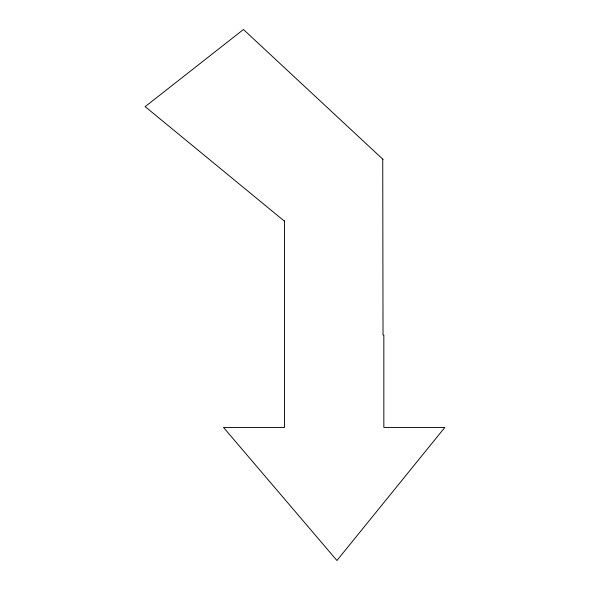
<?xml version="1.0" encoding="UTF-8"?>
<svg xmlns="http://www.w3.org/2000/svg" width="590" height="590" viewBox="0 0 590 590"><rect width="100%" height="100%" fill="white"/><g stroke="black" fill="none" stroke-linecap="round" stroke-linejoin="round"><path stroke-width="0.89" d="M382.733 159.145L383.028 335.039L383.839 335.039L383.839 427.433L444.845 427.433L336.934 560.5L223.499 427.433L284.505 427.433L284.505 220.771M284.505 221.243L145.155 106.642L243.449 29.5L383.028 159.425"/></g></svg>
